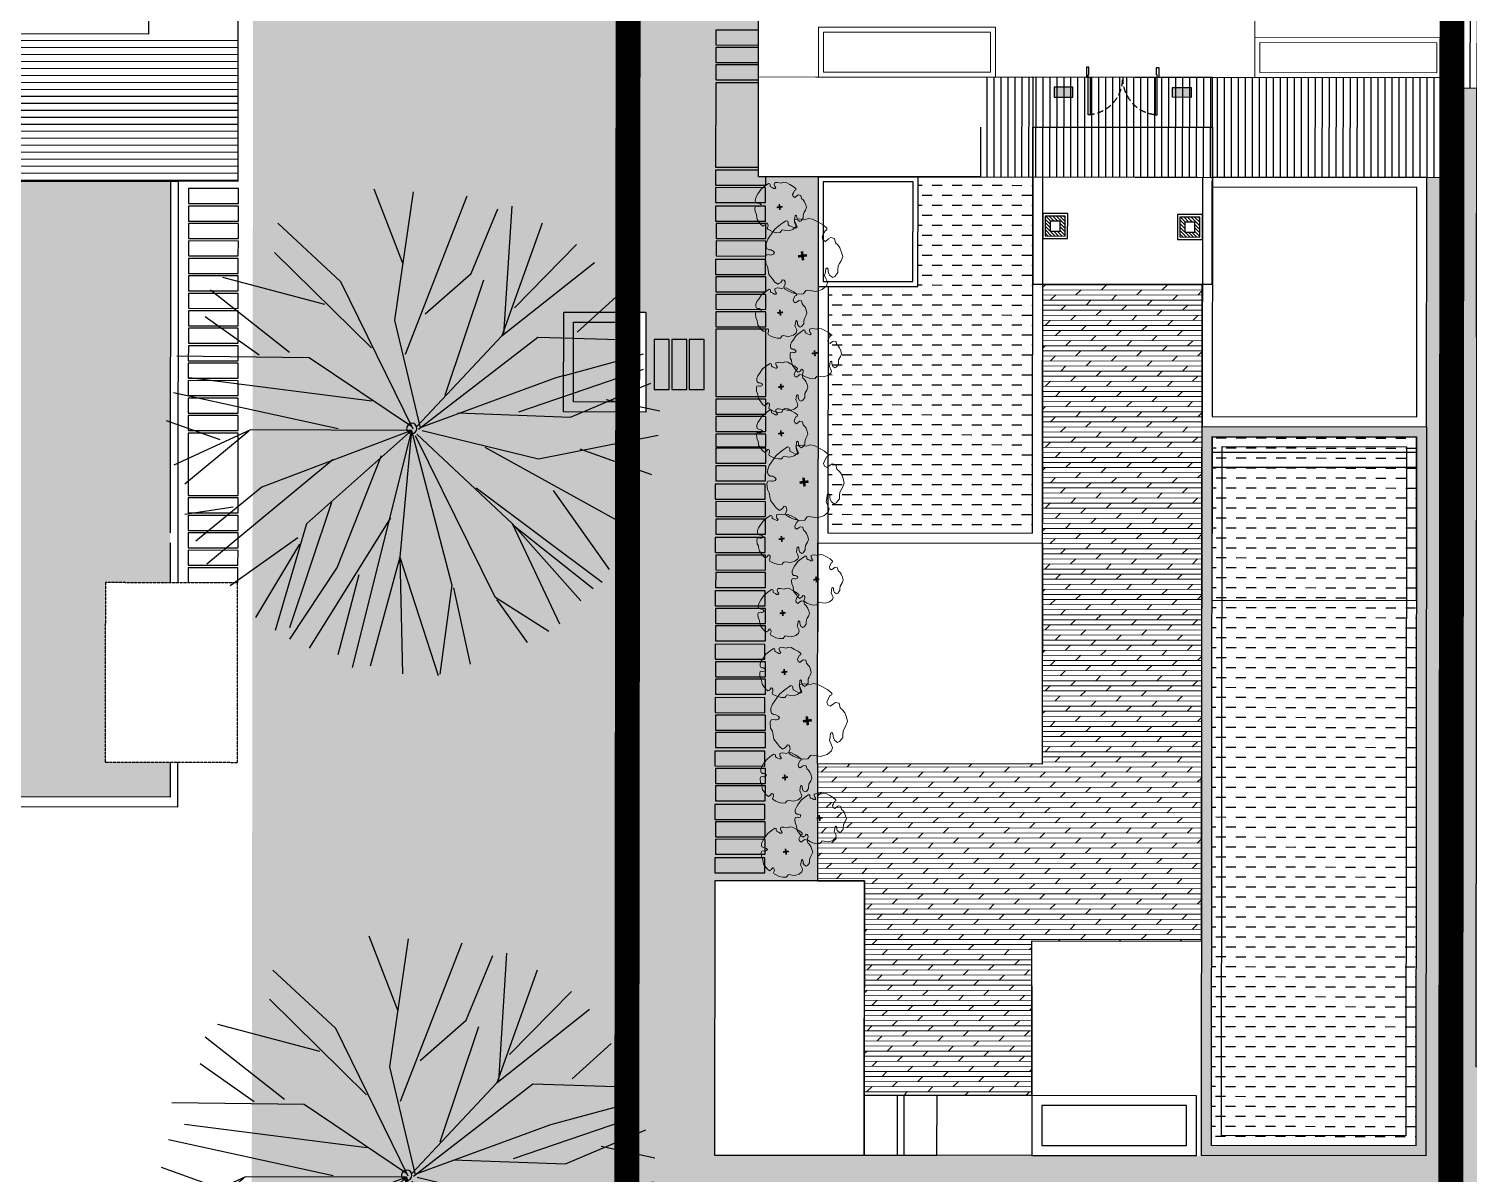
# Model space of a CAD drawing. Header units: millimetres. Extents: x -1030105 to 906887, y -616134 to 1220667.
# Drawn here: x -742200 to -713328, y -502291 to -479326 of the extents above; entities that cross this region are included whole.
import ezdxf

# ---------------------------------------------------------------- set-up
doc = ezdxf.new("R2010")
doc.units = ezdxf.units.MM
doc.header["$MEASUREMENT"] = 0
for name, pattern in [('240930  KHU B- TMB gời inno$0$HIDDEN', [9.525, 6.35, -3.175]), ('240930  KHU B- TMB gời inno$0$HIDDEN_FEATURES', [0.16, 0.12, -0.04]), ('240930  KHU B- TMB gời inno$0$XREF_LBC_ZONE B_BEACH VILLA 22 11 11$0$HIDDEN', [9.525, 6.35, -3.175]), ('DASHED', [0.75, 0.5, -0.25]), ('HIDDEN', [9.525, 6.35, -3.175])]:
    doc.linetypes.add(name, pattern=pattern)
doc.layers.add('+ toa do mong', color=7, linetype='Continuous', true_color=0xfa1a05)
for name, color, linetype, lineweight in [('240930  KHU B- TMB gời inno$0$1. I-FURN', 252, 'Continuous', 18), ('240930  KHU B- TMB gời inno$0$A-WALL', 1, 'Continuous', 30), ('GFA', 6, 'Continuous', 0), ('QH_HTKT_GT_Chigioixaydung', 7, 'DASHED', 20), ('QH_KTCQ_Caycanhquan', 97, 'Continuous', 18)]:
    doc.layers.add(name, color=color, linetype=linetype, lineweight=lineweight)
for name, color, linetype in [('240930  KHU B- TMB gời inno$0$DA-DOOR', 21, 'Continuous'), ('240930  KHU B- TMB gời inno$0$DA-WALL-FULL', 2, 'Continuous'), ('240930  KHU B- TMB gời inno$0$DA-WALL-LOW', 1, 'Continuous'), ('240930  KHU B- TMB gời inno$0$DA-WALL-PATT', 8, 'Continuous'), ('240930  KHU B- TMB gời inno$0$TMB-KHU B-XREF$0$Xref-LBC-Plot$0$DA-SITE-CNTR1', 8, 'Continuous'), ('240930  KHU B- TMB gời inno$0$XREF_LBC_ZONE B_BEACH VILLA 22 11 11$0$DA-DOOR-WIN', 21, 'Continuous'), ('240930  KHU B- TMB gời inno$0$XREF_LBC_ZONE B_BEACH VILLA 22 11 11$0$DA-FLOR-OTLN', 9, 'Continuous'), ('240930  KHU B- TMB gời inno$0$XREF_LBC_ZONE B_BEACH VILLA 22 11 11$0$DA-FLOR-OVHD', 4, '240930  KHU B- TMB gời inno$0$XREF_LBC_ZONE B_BEACH VILLA 22 11 11$0$HIDDEN'), ('240930  KHU B- TMB gời inno$0$XREF_LBC_ZONE B_BEACH VILLA 22 11 11$0$DA-FLOR-PATT', 251, 'Continuous'), ('240930  KHU B- TMB gời inno$0$XREF_LBC_ZONE B_BEACH VILLA 22 11 11$0$DA-WALL-FULL', 2, 'Continuous'), ('240930  KHU B- TMB gời inno$0$XREF_LBC_ZONE B_BEACH VILLA 22 11 11$0$DA-WALL-LOW', 1, 'Continuous'), ('240930  KHU B- TMB gời inno$0$XREF_LBC_ZONE B_BEACH VILLA 22 11 11$0$DA-WALL-PATT', 8, 'Continuous'), ('DA-LANS-TREE', 7, 'Continuous'), ('KTCQ CẢNH QUAN', 192, 'Continuous'), ('N-cay lon', 192, 'Continuous'), ('ranh dat', 7, 'Continuous'), ('TMB-KHU B-XREF$0$Xref-LBC-Plot$0$DA-SITE-CNTR1', 8, 'Continuous'), ('XREF_LBC_ZONE B_BEACH VILLA 22 11 11$0$DA-FLOR-PATT', 251, 'Continuous')]:
    doc.layers.add(name, color=color, linetype=linetype)
doc.layers.add('TMB-KHU B-XREF$0$GRASS', color=95, linetype='Continuous', lineweight=0, transparency=0.6)

# ---------------------------------------------------------------- blocks, each defined once
blk = doc.blocks.new('*U1347')
at = {"ltscale": 0.2}
blk.add_wipeout([(3600, 2650), (3600, 0), (0, 0), (0, 2650)], dxfattribs=at)
at = {"linetype": '240930  KHU B- TMB gời inno$0$HIDDEN_FEATURES', "ltscale": 20}
blk.add_lwpolyline([(0, 2650), (0, 0), (3600, 0), (3600, 2650)], close=True, dxfattribs=at)
blk = doc.blocks.new('240930  KHU B- TMB gời inno$0$sdwsedwe')
at = {"layer": '240930  KHU B- TMB gời inno$0$XREF_LBC_ZONE B_BEACH VILLA 22 11 11$0$DA-FLOR-PATT'}
h = blk.add_hatch(dxfattribs=at)
h.set_pattern_fill('_USER', color=256, scale=140, angle=90, pattern_type=0)
h.set_pattern_definition([(90, (530460.94, 112151.69), (-140, 9e-15), [])])
h.paths.add_polyline_path([(22303, -202727), (25253, -202727), (25253, -196527), (22303, -196527)])
at = {"layer": 'GFA', "true_color": 0xb75434}
h = blk.add_hatch(dxfattribs=at)
h.set_pattern_fill('AR-RSHKE', color=15, scale=60, angle=270)
h.paths.add_polyline_path([(48440, -201040), (48440, -198608), (37773, -198608), (37773, -185140), (17540, -185140), (17540, -191145), (35135, -191145), (35135, -201040)])
at = {"layer": 'XREF_LBC_ZONE B_BEACH VILLA 22 11 11$0$DA-FLOR-PATT'}
h = blk.add_hatch(dxfattribs=at)
h.set_pattern_fill('DASH', color=153, scale=800, angle=90)
h.paths.add_polyline_path([(12053, -194677), (15053, -194677), (15053, -184927), (9953, -184927), (9953, -201377), (22303, -201377), (22303, -197677), (12053, -197677)])
at = {"layer": '+ toa do mong', "linetype": 'HIDDEN', "ltscale": 100, "const_width": 100, "elevation": 0}
blk.add_lwpolyline([(17340, -184940), (42745, -184940), (42745, -186015), (49515, -186015), (49515, -189440), (51115, -189440), (51115, -191900), (48265, -191900), (48265, -196335), (48640, -196335), (48640, -201240), (34935, -201240), (34935, -191345), (17340, -191345)], close=True, dxfattribs=at)
at = {"elevation": 0}
for points in [[(43695, -184128), (43695, -183990), (14850, -183990), (14850, -192295), (33390, -192295), (33390, -201070), (34935, -201070)], [(37773, -184940), (17340, -184940), (17340, -191345), (34935, -191345), (34935, -201240), (48640, -201240), (48640, -198608)], [(48440, -198608), (48440, -201040), (35135, -201040), (35135, -191145), (17540, -191145), (17540, -185140), (37773, -185140)]]:
    blk.add_lwpolyline(points, dxfattribs=at)
at = {"layer": '240930  KHU B- TMB gời inno$0$DA-WALL-LOW', "color": 7, "elevation": 0}
blk.add_lwpolyline([(25553, -196627), (25553, -196527), (22303, -196527), (22303, -202727), (25553, -202727), (25553, -200928)], dxfattribs=at)
blk.add_lwpolyline([(25253, -196627), (27353, -196627), (27353, -200928), (25253, -200928)], close=True, dxfattribs=at)
at = {"layer": '240930  KHU B- TMB gời inno$0$XREF_LBC_ZONE B_BEACH VILLA 22 11 11$0$DA-FLOR-PATT', "elevation": 0}
for points in [[(10653, -201527), (10653, -201527), (9753, -201527), (9753, -184727), (10753, -184727)], [(11727, -184727), (15253, -184727), (15253, -197527), (22303, -197527), (22303, -201527), (14253, -201527), (14253, -201527)], [(15053, -201377), (9953, -201377), (9953, -184927), (15053, -184927), (15053, -197677), (22303, -197677), (22303, -201377), (15253, -201377), (15253, -201377)]]:
    blk.add_lwpolyline(points, dxfattribs=at)
for points in [[(14553, -201735), (14253, -201735), (14253, -202735), (14553, -202735)], [(14903, -201735), (14603, -201735), (14603, -202735), (14903, -202735)], [(15253, -201735), (14953, -201735), (14953, -202735), (15253, -202735)], [(15603, -201735), (15303, -201735), (15303, -202735), (15603, -202735)], [(15953, -201735), (15653, -201735), (15653, -202735), (15953, -202735)], [(17255, -201735), (16003, -201735), (16003, -202735), (17255, -202735)], [(17605, -201735), (17305, -201735), (17305, -202735), (17605, -202735)], [(17955, -201735), (17655, -201735), (17655, -202735), (17955, -202735)], [(18305, -201735), (18005, -201735), (18005, -202735), (18305, -202735)], [(18655, -201735), (18355, -201735), (18355, -202735), (18655, -202735)], [(19005, -201735), (18705, -201735), (18705, -202735), (19005, -202735)], [(19355, -201735), (19055, -201735), (19055, -202735), (19355, -202735)], [(19705, -201735), (19405, -201735), (19405, -202735), (19705, -202735)], [(20055, -201735), (19755, -201735), (19755, -202735), (20055, -202735)], [(20405, -201735), (20105, -201735), (20105, -202735), (20405, -202735)], [(20755, -201735), (20455, -201735), (20455, -202735), (20755, -202735)], [(21105, -201735), (20805, -201735), (20805, -202735), (21105, -202735)], [(21455, -201735), (21155, -201735), (21155, -202735), (21455, -202735)], [(21805, -201735), (21505, -201735), (21505, -202735), (21805, -202735)], [(22155, -201735), (21855, -201735), (21855, -202735), (22155, -202735)]]:
    blk.add_lwpolyline(points, close=True, dxfattribs=at)
at = {"layer": '240930  KHU B- TMB gời inno$0$XREF_LBC_ZONE B_BEACH VILLA 22 11 11$0$DA-FLOR-PATT', "extrusion": (4.83519e-08, 1.10945e-15, -1), "xscale": -1, "zscale": -1}
blk.add_blockref('*U1347', (-10653, -202727, 0), dxfattribs=at)
blk = doc.blocks.new('240930  KHU B- TMB gời inno$0$MANSION ROOF PLAN')
blk.add_wipeout([(-1544, 17799), (-1544, 14799), (-4644, 14799), (-4644, 13670), (-6900, 13669), (-6900, 12099), (-2550, 12099), (-2550, 11199), (-4080, 11200), (-4080, 7399), (-2561, 7399), (-2561, 4335), (-3300, 4335), (-3300, 1799), (-6899, 1799), (-6900, 896), (-23053, 895), (-23053, 1799), (-30950, 1799), (-30950, 299), (-36000, 299), (-36000, 1499), (-44050, 1499), (-44050, 299), (-47650, 299), (-47650, 1500), (-48550, 1499), (-48550, 16399), (-50476, 16399), (-50476, 19999), (-46576, 19999), (-46576, 18299), (-43050, 18299), (-43050, 18199), (-31650, 18199), (-31650, 18900), (-22158, 18900), (-22158, 19499), (-12450, 19499), (-12450, 18900), (-6900, 18900), (-6900, 16670), (-4644, 16670), (-4644, 17799)]).translate(0, 0, 0).dxf.layer = '240930  KHU B- TMB gời inno$0$A-WALL'
at = {"color": 0}
blk.add_blockref('240930  KHU B- TMB gời inno$0$sdwsedwe', (-58303, 203027), dxfattribs=at)
blk = doc.blocks.new('240930  KHU B- TMB gời inno$0$D1600')
for points in [[(0, 1400), (0, 1360), (-750, 1360), (-750, 1400)], [(0, 14), (0, 54), (-750, 54), (-750, 14)]]:
    blk.add_lwpolyline(points, close=True)
at = {"color": 0, "linetype": 'ByBlock'}
for points in [[(200, 1432), (0, 1432), (0, 1400), (50, 1400), (50, 1385), (200, 1385), (200, 1400), (200, 1400)], [(200, -18), (0, -18), (0, 14), (50, 14), (50, 29), (200, 29), (200, 14), (200, 14)]]:
    blk.add_lwpolyline(points, close=True, dxfattribs=at)
at = {"color": 8, "linetype": '240930  KHU B- TMB gời inno$0$HIDDEN', "ltscale": 20}
for centre, start, end in [((-21, 1436), 182.8197, 271.6231), ((-21, -22), 88.3769, 177.1803)]:
    blk.add_arc(centre, 729, start, end, dxfattribs=at)
blk = doc.blocks.new('*U1355')
at = {"layer": '240930  KHU B- TMB gời inno$0$DA-WALL-PATT'}
h = blk.add_hatch(color=256, dxfattribs=at)
h.dxf.hatch_style = 1
h.paths.add_polyline_path([(0, 375), (200, 375), (200, 0), (0, 0)])
blk.add_lwpolyline([(0, 375), (200, 375), (200, 0), (0, 0)], close=True)
blk = doc.blocks.new('Xref Khu Spa-Wellness - TBM$0$TREE_T')
at = {"const_width": 100}
for points in [[(-124, 124), (124, -124)], [(124, 124), (-124, -124)]]:
    blk.add_lwpolyline(points, dxfattribs=at)
blk = doc.blocks.new('Xref Khu Spa-Wellness - TBM$0$TREE_5')
at = {"layer": 'QH_KTCQ_Caycanhquan', "color": 114, "true_color": 0x139b48}
blk.add_lwpolyline([(-936, 1164), (-781, 1299), (-578, 1386), (-423, 1425), (-249, 1454), (-181, 1415), (-143, 1289), (-85, 1222), (-17, 1193), (41, 1222), (31, 1347), (60, 1425), (80, 1473), (244, 1473), (370, 1434), (592, 1376), (776, 1212), (824, 1164), (960, 1106), (1114, 932), (1143, 845), (1076, 768), (1018, 748), (979, 710), (931, 642), (940, 565), (1018, 555), (1114, 565), (1192, 623), (1289, 632), (1366, 565), (1424, 487), (1472, 323), (1482, 169), (1501, -160), (1434, -440), (1356, -691), (1289, -720), (1240, -682), (1182, -614), (1124, -624), (1037, -643), (931, -662), (873, -701), (863, -769), (969, -798), (1056, -856), (1105, -923), (1066, -991), (989, -1068), (786, -1174), (718, -1290), (573, -1377), (341, -1416), (109, -1455), (-94, -1445), (-133, -1387), (-94, -1319), (-124, -1167), (-158, -1051), (-245, -987), (-362, -999), (-402, -1151), (-439, -1243), (-568, -1308), (-704, -1194), (-829, -1184), (-965, -1145), (-1129, -1049), (-1265, -942), (-1313, -778), (-1332, -653), (-1352, -546), (-1429, -421), (-1497, -334), (-1497, -131), (-1458, -54), (-1323, -44), (-1226, -92), (-1158, -160), (-1110, -208), (-1042, -218), (-1023, -170), (-1100, -44), (-1158, 82), (-1274, 140), (-1342, 178), (-1419, 227), (-1468, 352), (-1419, 565), (-1265, 787), (-1129, 864), (-965, 951), (-936, 999), (-936, 1086)], close=True, dxfattribs=at)
blk.add_blockref('Xref Khu Spa-Wellness - TBM$0$TREE_T', (0, 0), dxfattribs=at)
blk = doc.blocks.new('240930  KHU B- TMB gời inno$0$sdfdfedfre r')
at = {"layer": 'GFA', "true_color": 0x8c7854}
h = blk.add_hatch(dxfattribs=at)
h.set_pattern_fill('DOLMIT', color=35, scale=0.000463266, angle=270)
h.set_pattern_definition([(270, (19902.67073482, -1953.66270689), (0.000115816588506, 9e-20), []), (315, (19902.67073482, -1953.6627069), (0.00023163317662, 0.00023163317662), [0.0001637893902, -0.00032757878043])])
h.paths.add_polyline_path([(20059.281, -1650.579), (20059.281, -1640.957), (20054.781, -1640.957), (20054.781, -1638.613), (20055.723, -1638.613), (20055.723, -1634.313), (20059.081, -1634.313), (20059.081, -1637.413), (20062.481, -1637.413), (20062.481, -1650.579)])
at = {"layer": '240930  KHU B- TMB gời inno$0$XREF_LBC_ZONE B_BEACH VILLA 22 11 11$0$DA-FLOR-PATT'}
for points in [[(20007.557, -1655.6), (20007.857, -1655.6), (20007.857, -1654.6), (20007.557, -1654.6)], [(20007.907, -1655.6), (20008.207, -1655.6), (20008.207, -1654.6), (20007.907, -1654.6)], [(20008.257, -1655.6), (20008.557, -1655.6), (20008.557, -1654.6), (20008.257, -1654.6)]]:
    blk.add_lwpolyline(points, close=True, dxfattribs=at)
at = {"color": 252}
blk.add_wipeout([(19993.074, -1639.252), (20007.332, -1639.252), (20007.332, -1644.752), (20005.274, -1644.752), (20005.274, -1658.868), (20006.474, -1658.868), (20006.474, -1666.468), (20005.274, -1666.468), (20005.274, -1684.268), (20005.474, -1684.268), (20005.474, -1687.018), (20000.374, -1687.018), (20000.374, -1684.268), (20000.274, -1684.268), (20000.274, -1686.768), (20000.074, -1686.768), (20000.074, -1680.868), (19998.074, -1680.868), (19998.074, -1681.399), (19998.574, -1681.399), (19998.574, -1681.899), (19995.574, -1681.899), (19995.574, -1682.168), (19992.774, -1682.168), (19992.774, -1679.967), (19992.574, -1679.967), (19992.574, -1658.868), (19993.074, -1658.868)], dxfattribs=at).dxf.layer = '240930  KHU B- TMB gời inno$0$A-WALL'
blk.add_wipeout([(20008.725, -1654.147), (20008.725, -1656.147), (20010.374, -1656.147), (20010.374, -1654.147)]).dxf.layer = '240930  KHU B- TMB gời inno$0$XREF_LBC_ZONE B_BEACH VILLA 22 11 11$0$DA-FLOR-PATT'
at = {"layer": '240930  KHU B- TMB gời inno$0$XREF_LBC_ZONE B_BEACH VILLA 22 11 11$0$DA-FLOR-PATT'}
h = blk.add_hatch(dxfattribs=at)
h.set_pattern_fill('HONEY', color=256, scale=0.4)
h.set_pattern_definition([(360, (20463.034033, -1833.89217), (0.075, 0.0433012702), [0.05, -0.1]), (120, (20463.034033, -1833.89217), (-0.075, 0.0433012702), [0.05, -0.1]), (60, (20463.034033, -1833.89217), (4e-17, 0.0866025404), [-0.1, 0.05])])
h.paths.add_polyline_path([(19997.574, -1639.252), (19997.574, -1653.868), (19993.074, -1653.868), (19993.074, -1639.252)])
h.paths.add_polyline_path([(19997.374, -1639.452), (19997.374, -1653.668), (19993.274, -1653.668), (19993.274, -1639.452)], flags=16)
h = blk.add_hatch(dxfattribs=at)
h.set_pattern_fill('DASH', color=153, scale=1.6)
h.set_pattern_definition([(360, (20057.08209, -1911.90568), (0.2, 0.2), [0.2, -0.2])])
h.paths.add_polyline_path([(19997.374, -1639.452), (19997.374, -1653.668), (19993.274, -1653.668), (19993.274, -1639.452)])
h = blk.add_hatch(dxfattribs=at)
h.set_pattern_fill('DASH', color=153, scale=1.6)
h.set_pattern_definition([(360, (20057.18209, -2067.36608), (0.2, 0.2), [0.2, -0.2])])
h.paths.add_polyline_path([(20003.274, -1658.868), (20003.274, -1656.668), (20005.074, -1656.668), (20005.074, -1651.727), (20000.974, -1651.727), (20000.974, -1657.368), (20000.974, -1657.368), (20000.974, -1658.868)])
h = blk.add_hatch(dxfattribs=at)
h.set_pattern_fill('_USER', color=256, scale=0.14, angle=-90, pattern_type=0)
h.set_pattern_definition([(270, (20057.18209, -1919.27201), (0.14, -3e-17), [])])
h.paths.add_polyline_path([(20001.474, -1658.868), (20002.074, -1658.868), (20002.074, -1658.868), (20001.474, -1658.868)], flags=16)
h.paths.add_polyline_path([(20002.024, -1660.868), (20002.024, -1658.868), (19992.574, -1658.868), (19992.574, -1660.868), (20005.274, -1660.868), (20005.274, -1660.868)])
at = {"layer": '240930  KHU B- TMB gời inno$0$XREF_LBC_ZONE B_BEACH VILLA 22 11 11$0$DA-WALL-PATT'}
h = blk.add_hatch(dxfattribs=at)
h.set_pattern_fill('ANSI31', color=256, scale=0.4, angle=-90)
h.set_pattern_definition([(315, (20056.03534, -1918.930207), (0.035355339, 0.035355339), [])])
h.paths.add_polyline_path([(19997.724, -1657.768), (19997.924, -1657.768), (19997.924, -1657.968), (19997.724, -1657.968)])
h.paths.add_polyline_path([(19997.624, -1658.068), (19998.024, -1658.068), (19998.024, -1657.668), (19997.624, -1657.668)])
h = blk.add_hatch(dxfattribs=at)
h.set_pattern_fill('ANSI31', color=256, scale=0.4, angle=-90)
h.set_pattern_definition([(315, (20058.73534, -1918.946964), (0.035355339, 0.035355339), [])])
h.paths.add_polyline_path([(20000.424, -1657.785), (20000.624, -1657.785), (20000.624, -1657.985), (20000.424, -1657.985)])
h.paths.add_polyline_path([(20000.324, -1658.085), (20000.724, -1658.085), (20000.724, -1657.685), (20000.324, -1657.685)])
at = {"layer": 'GFA', "true_color": 0x8c7854}
h = blk.add_hatch(dxfattribs=at)
h.set_pattern_fill('DOLMIT', color=35, scale=0.407086, angle=180)
h.set_pattern_definition([(180, (-258403.98927, -65107.98811), (3e-17, -0.101771578472), []), (225, (-258403.98927, -65107.9881), (0.2035431566, -0.2035431566), [0.14392674654, -0.2878534931])])
h.paths.add_polyline_path([(20000.774, -1656.718), (20000.774, -1647.095), (20005.274, -1647.095), (20005.274, -1644.752), (20004.332, -1644.752), (20004.332, -1640.452), (20000.974, -1640.452), (20000.974, -1643.552), (19997.574, -1643.552), (19997.574, -1656.718)])
at = {"layer": '240930  KHU B- TMB gời inno$0$1. I-FURN'}
for points in [[(20002.024, -1659.868), (20002.024, -1658.868), (20006.474, -1658.868), (20006.474, -1660.868), (20002.722, -1660.868)], [(20005.274, -1666.468), (20006.474, -1666.468), (20006.474, -1658.868)]]:
    blk.add_lwpolyline(points, dxfattribs=at)
for points in [[(19992.775, -1660.868), (19992.775, -1668.468), (19992.574, -1668.468), (19992.574, -1660.868)], [(19996.524, -1660.868), (19996.524, -1661.668), (19992.775, -1661.668), (19992.775, -1660.868)], [(19996.424, -1660.968), (19996.424, -1661.568), (19992.875, -1661.568), (19992.875, -1660.968)], [(20005.274, -1660.868), (20005.274, -1661.868), (20001.722, -1661.868), (20001.722, -1660.868)], [(20005.174, -1660.968), (20005.174, -1661.768), (20001.822, -1661.768), (20001.822, -1660.968)]]:
    blk.add_lwpolyline(points, close=True, dxfattribs=at)
at = {"layer": '240930  KHU B- TMB gời inno$0$1. I-FURN', "elevation": 0}
blk.add_lwpolyline([(19992.775, -1665.268), (19992.775, -1661.668), (19996.524, -1661.668), (19996.524, -1665.268)], close=True, dxfattribs=at)
at = {"layer": '240930  KHU B- TMB gời inno$0$DA-WALL-LOW', "color": 252}
blk.add_lwpolyline([(20000.974, -1656.718), (20000.974, -1659.868), (19997.374, -1659.868), (19997.374, -1656.718)], close=True, dxfattribs=at)
for points in [[(20002.024, -1659.868), (20002.024, -1658.868), (20006.474, -1658.868), (20006.474, -1666.468), (20005.274, -1666.468), (20005.274, -1684.268), (20000.174, -1684.268), (20000.174, -1681.768), (20000.074, -1681.768), (20000.074, -1679.967)], [(19992.574, -1667.468), (19992.574, -1660.868), (19995.524, -1660.867)]]:
    blk.add_lwpolyline(points, dxfattribs=at)
at = {"layer": '240930  KHU B- TMB gời inno$0$XREF_LBC_ZONE B_BEACH VILLA 22 11 11$0$DA-DOOR-WIN'}
blk.add_line((20005.324, -1660.868), (20001.124, -1660.868), dxfattribs=at)
at = {"layer": '240930  KHU B- TMB gời inno$0$XREF_LBC_ZONE B_BEACH VILLA 22 11 11$0$DA-FLOR-OTLN'}
for p, q in [((20005.274, -1656.668), (20005.274, -1649.752)), ((20005.274, -1651.527), (20000.774, -1651.527)), ((20000.774, -1651.527), (20000.774, -1658.868)), ((20005.074, -1651.727), (20000.974, -1651.727)), ((20000.974, -1651.727), (20000.974, -1658.868)), ((20005.074, -1656.668), (20005.074, -1651.727))]:
    blk.add_line(p, q, dxfattribs=at)
blk.add_lwpolyline([(20005.274, -1658.868), (19992.574, -1658.868), (19992.574, -1660.868), (20005.274, -1660.868)], dxfattribs=at)
at = {"layer": '240930  KHU B- TMB gời inno$0$XREF_LBC_ZONE B_BEACH VILLA 22 11 11$0$DA-FLOR-OVHD', "ltscale": 30}
blk.add_lwpolyline([(19997.374, -1656.718), (19997.374, -1660.868), (20000.974, -1660.868), (20000.974, -1656.718)], close=True, dxfattribs=at)
at = {"layer": '240930  KHU B- TMB gời inno$0$XREF_LBC_ZONE B_BEACH VILLA 22 11 11$0$DA-FLOR-PATT'}
for p, q in [((20000.974, -1639.252), (20002.874, -1639.252)), ((20002.874, -1639.252), (20002.874, -1640.452)), ((19997.674, -1640.452), (20000.974, -1640.452)), ((20000.974, -1640.452), (20003.674, -1640.452)), ((20003.074, -1658.868), (19997.674, -1658.868))]:
    blk.add_line(p, q, dxfattribs=at)
for points in [[(20000.974, -1640.452), (20000.974, -1639.252), (19997.674, -1639.252), (19997.674, -1640.452)], [(20002.874, -1639.252), (20002.874, -1640.452), (20003.674, -1640.452), (20003.674, -1639.252)], [(20003.532, -1639.252), (20003.532, -1640.452), (20004.332, -1640.452), (20004.332, -1639.252)], [(19997.374, -1639.452), (19997.374, -1653.668), (19993.274, -1653.668), (19993.274, -1639.452)], [(20000.774, -1640.252), (20000.774, -1639.452), (19997.874, -1639.452), (19997.874, -1640.252)], [(20007.332, -1645.212), (20007.332, -1644.912), (20006.332, -1644.912), (20006.332, -1645.212)], [(20007.332, -1645.212), (20007.332, -1644.912), (20006.332, -1644.912), (20006.332, -1645.212)], [(20007.322, -1645.582), (20007.322, -1645.282), (20006.322, -1645.282), (20006.322, -1645.582)], [(20007.322, -1645.932), (20007.322, -1645.632), (20006.322, -1645.632), (20006.322, -1645.932)], [(20007.332, -1646.282), (20007.332, -1645.982), (20006.332, -1645.982), (20006.332, -1646.282)], [(20007.322, -1646.652), (20007.322, -1646.352), (20006.322, -1646.352), (20006.322, -1646.652)], [(20007.322, -1647.002), (20007.322, -1646.702), (20006.322, -1646.702), (20006.322, -1647.002)], [(20000.774, -1651.527), (20000.774, -1647.095), (20005.274, -1647.095), (20005.274, -1651.527)], [(20007.332, -1647.352), (20007.332, -1647.052), (20006.332, -1647.052), (20006.332, -1647.352)], [(20007.322, -1647.722), (20007.322, -1647.422), (20006.322, -1647.422), (20006.322, -1647.722)], [(20007.322, -1648.072), (20007.322, -1647.772), (20006.322, -1647.772), (20006.322, -1648.072)], [(20007.332, -1648.422), (20007.332, -1648.122), (20006.332, -1648.122), (20006.332, -1648.422)], [(20007.322, -1648.792), (20007.322, -1648.492), (20006.322, -1648.492), (20006.322, -1648.792)], [(20007.322, -1649.142), (20007.322, -1648.842), (20006.322, -1648.842), (20006.322, -1649.142)], [(20007.332, -1649.492), (20007.332, -1649.192), (20006.332, -1649.192), (20006.332, -1649.492)], [(20007.322, -1649.862), (20007.322, -1649.562), (20006.322, -1649.562), (20006.322, -1649.862)], [(20007.322, -1650.212), (20007.322, -1649.912), (20006.322, -1649.912), (20006.322, -1650.212)], [(20007.332, -1650.562), (20007.332, -1650.262), (20006.332, -1650.262), (20006.332, -1650.562)], [(19997.374, -1650.385), (19993.274, -1650.385), (19993.274, -1653.052), (19997.374, -1653.052)], [(20007.322, -1650.932), (20007.322, -1650.632), (20006.322, -1650.632), (20006.322, -1650.932)], [(20007.322, -1651.282), (20007.322, -1650.982), (20006.322, -1650.982), (20006.322, -1651.282)], [(20007.332, -1651.632), (20007.332, -1651.332), (20006.332, -1651.332), (20006.332, -1651.632)], [(20007.322, -1652.002), (20007.322, -1651.702), (20006.322, -1651.702), (20006.322, -1652.002)], [(20007.322, -1652.352), (20007.322, -1652.052), (20006.322, -1652.052), (20006.322, -1652.352)], [(20007.332, -1652.702), (20007.332, -1652.402), (20006.332, -1652.402), (20006.332, -1652.702)], [(20007.322, -1653.072), (20007.322, -1652.772), (20006.322, -1652.772), (20006.322, -1653.072)], [(20007.322, -1653.422), (20007.322, -1653.122), (20006.322, -1653.122), (20006.322, -1653.422)], [(19997.374, -1653.352), (19993.274, -1653.352), (19993.274, -1653.652), (19997.374, -1653.652)], [(20007.322, -1653.708), (20007.322, -1653.454), (20006.322, -1653.454), (20006.322, -1653.708)], [(20007.322, -1654.058), (20007.322, -1653.758), (20006.322, -1653.758), (20006.322, -1654.058)], [(20007.322, -1654.408), (20007.322, -1654.108), (20006.322, -1654.108), (20006.322, -1654.408)], [(20010.374, -1656.147), (20008.725, -1656.147), (20008.725, -1654.147), (20010.374, -1654.147)], [(20010.374, -1654.147), (20010.374, -1656.147), (20008.725, -1656.147), (20008.725, -1654.147)], [(20010.174, -1655.947), (20008.925, -1655.947), (20008.925, -1654.347), (20010.174, -1654.347)], [(20010.174, -1654.347), (20010.174, -1655.947), (20008.925, -1655.947), (20008.925, -1654.347)], [(20007.322, -1655.808), (20007.322, -1654.458), (20006.322, -1654.458), (20006.322, -1655.808)], [(20007.322, -1656.158), (20007.322, -1655.858), (20006.322, -1655.858), (20006.322, -1656.158)], [(20007.322, -1656.508), (20007.322, -1656.208), (20006.322, -1656.208), (20006.322, -1656.508)], [(20003.274, -1656.668), (20003.274, -1658.868), (20005.274, -1658.868), (20005.274, -1656.668)], [(20007.322, -1656.858), (20007.322, -1656.558), (20006.322, -1656.558), (20006.322, -1656.858)], [(20003.374, -1656.768), (20003.374, -1658.768), (20005.174, -1658.768), (20005.174, -1656.768)], [(20007.332, -1657.208), (20007.332, -1656.908), (20006.332, -1656.908), (20006.332, -1657.208)], [(20007.322, -1657.578), (20007.322, -1657.278), (20006.322, -1657.278), (20006.322, -1657.578)], [(20007.322, -1657.928), (20007.322, -1657.628), (20006.322, -1657.628), (20006.322, -1657.928)], [(20007.332, -1658.278), (20007.332, -1657.978), (20006.332, -1657.978), (20006.332, -1658.278)], [(20007.332, -1658.648), (20007.332, -1658.348), (20006.332, -1658.348), (20006.332, -1658.648)]]:
    blk.add_lwpolyline(points, close=True, dxfattribs=at)
for points in [[(20000.974, -1642.652), (20000.974, -1640.452)], [(20006.474, -1658.998), (20007.332, -1658.998), (20007.332, -1658.698), (20006.322, -1658.698), (20006.322, -1658.868)], [(20006.474, -1660.748), (20007.332, -1660.748), (20007.332, -1659.058), (20006.474, -1659.058)], [(20006.474, -1661.108), (20007.332, -1661.108), (20007.332, -1660.808), (20006.474, -1660.808)], [(20006.474, -1661.458), (20007.332, -1661.458), (20007.332, -1661.158), (20006.474, -1661.158)], [(20006.474, -1661.808), (20007.332, -1661.808), (20007.332, -1661.508), (20006.474, -1661.508)]]:
    blk.add_lwpolyline(points, dxfattribs=at)
at = {"layer": '240930  KHU B- TMB gời inno$0$XREF_LBC_ZONE B_BEACH VILLA 22 11 11$0$DA-WALL-FULL'}
for points in [[(19997.624, -1658.068), (19998.024, -1658.068), (19998.024, -1657.668), (19997.624, -1657.668)], [(19997.724, -1657.768), (19997.724, -1657.968), (19997.924, -1657.968), (19997.924, -1657.768)], [(20000.324, -1658.085), (20000.724, -1658.085), (20000.724, -1657.685), (20000.324, -1657.685)], [(20000.424, -1657.785), (20000.424, -1657.985), (20000.624, -1657.985), (20000.624, -1657.785)]]:
    blk.add_lwpolyline(points, close=True, dxfattribs=at)
at = {"layer": '240930  KHU B- TMB gời inno$0$XREF_LBC_ZONE B_BEACH VILLA 22 11 11$0$DA-WALL-LOW', "color": 252}
blk.add_line((20000.974, -1642.652), (20000.974, -1643.552), dxfattribs=at)
for points in [[(19997.574, -1639.252), (19997.574, -1653.868), (19993.074, -1653.868), (19993.074, -1639.252)], [(20004.332, -1639.252), (20004.332, -1644.752), (20007.332, -1644.752), (20007.332, -1639.252)], [(20005.274, -1647.095), (20005.274, -1644.752), (20004.332, -1644.752), (20004.332, -1640.452), (20000.974, -1640.452), (20000.974, -1643.552), (19997.574, -1643.552), (19997.574, -1656.718), (20000.774, -1656.718), (20000.774, -1647.095)], [(19997.574, -1657.618), (19997.574, -1658.118), (19998.074, -1658.118), (19998.074, -1657.618)], [(20000.274, -1657.635), (20000.274, -1658.135), (20000.774, -1658.135), (20000.774, -1657.635)]]:
    blk.add_lwpolyline(points, close=True, dxfattribs=at)
at = {"layer": '240930  KHU B- TMB gời inno$0$XREF_LBC_ZONE B_BEACH VILLA 22 11 11$0$DA-WALL-PATT'}
for points in [[(19997.174, -1639.652), (19997.174, -1653.468), (19993.474, -1653.468), (19993.474, -1639.652)], [(19997.374, -1653.052), (19993.274, -1653.052), (19993.274, -1653.352), (19997.374, -1653.352)], [(19993.274, -1654.068), (19993.274, -1658.668), (19997.374, -1658.668), (19997.374, -1654.068)]]:
    blk.add_lwpolyline(points, close=True, dxfattribs=at)
blk.add_lwpolyline([(19997.574, -1658.868), (19997.574, -1653.868), (19993.074, -1653.868), (19993.074, -1658.868), (19997.374, -1658.868)], dxfattribs=at)
at = {"layer": '240930  KHU B- TMB gời inno$0$DA-DOOR', "xscale": 0.001, "yscale": 0.001, "zscale": 0.001, "rotation": 270}
blk.add_blockref('240930  KHU B- TMB gời inno$0$D1600', (19998.467, -1660.868), dxfattribs=at)
at = {"layer": '240930  KHU B- TMB gời inno$0$DA-WALL-FULL', "yscale": 0.001, "zscale": 0.001}
for p, xscale, rotation in [((19998.174, -1660.668), 0.001, 90.00000000048341), ((20000.174, -1660.668), -0.001, 269.9999999995165)]:
    blk.add_blockref('*U1355', p, dxfattribs=dict(at, xscale=xscale, rotation=rotation))
at = {"layer": 'QH_KTCQ_Caycanhquan', "color": 116, "rotation": 322.2616449089547}
for p, xscale, yscale, zscale in [((20005.909, -1645.335, -0.003), 0.0003411715899072842, 0.0003411715899072842, 0.0003411715899072842), ((20005.235, -1646.009, -0.003), 0.0003411715899072842, 0.0003411715899072842, 0.0003411715899072842), ((20005.929, -1646.823, -0.003), 0.0003411715899072842, 0.0003411715899072842, 0.0003411715899072842), ((20005.482, -1647.961, -0.003), 0.0005117573848609263, 0.0005117573848609263, 0.0005117573848609263), ((20005.942, -1648.938, -0.003), 0.0003411715899072842, 0.0003411715899072842, 0.0003411715899072842), ((20005.98, -1650.12, -0.003), 0.0003411715899072842, 0.0003411715899072842, 0.0003411715899072842), ((20005.305, -1650.794, -0.003), 0.0003411715899072842, 0.0003411715899072842, 0.0003411715899072842), ((20006, -1651.607, -0.003), 0.0003411715899072842, 0.0003411715899072842, 0.0003411715899072842), ((20005.553, -1652.746, -0.003), 0.0005117573848609263, 0.0005117573848609263, 0.0005117573848609263), ((20006.013, -1653.722, -0.003), 0.0003411715899072842, 0.0003411715899072842, 0.0003411715899072842), ((20006.015, -1654.656, -0.003), 0.0003411715899072842, 0.0003411715899072842, 0.0003411715899072842), ((20005.341, -1655.33, -0.003), 0.0003411715899072842, 0.0003411715899072842, 0.0003411715899072842), ((20006.035, -1656.143, -0.003), 0.0003411715899072842, 0.0003411715899072842, 0.0003411715899072842), ((20005.589, -1657.282, -0.003), 0.0005117573848609263, 0.0005117573848609263, 0.0005117573848609263), ((20006.049, -1658.259, -0.003), 0.0003411715899072842, 0.0003411715899072842, 0.0003411715899072842)]:
    blk.add_blockref('Xref Khu Spa-Wellness - TBM$0$TREE_5', p, dxfattribs=dict(at, xscale=xscale, yscale=yscale, zscale=zscale))
blk = doc.blocks.new('240930  KHU B- TMB gời inno$0$A$C55f665a7')
at = {"color": 0, "xscale": 0.001000000000000005, "yscale": 0.001000000000000005, "zscale": 0.001000000000000005, "rotation": 90}
blk.add_blockref('240930  KHU B- TMB gời inno$0$MANSION ROOF PLAN', (279.781, -82.189), dxfattribs=at)
at = {"rotation": 179.9999999999999}
blk.add_blockref('240930  KHU B- TMB gời inno$0$sdfdfedfre r', (20362.388, -1776.954, -0.198), dxfattribs=at)
at = {"color": 0, "rotation": 179.9999999999999}
blk.add_blockref('240930  KHU B- TMB gời inno$0$sdfdfedfre r', (20296.386, -1776.954), dxfattribs=at)
at = {"xscale": -0.9999999999999991, "rotation": 179.9999999999999}
blk.add_blockref('240930  KHU B- TMB gời inno$0$sdfdfedfre r', (-19688.763, -1775.163), dxfattribs=at)
blk = doc.blocks.new('11')
at = {"layer": 'N-cay lon', "color": 66, "linetype": 'Continuous', "true_color": 0x50710f, "extrusion": (0, 0, -1)}
for p, q in [((-4.134, 8.75), (-3.54, 14.777)), ((-0.612, 5.458), (-2.685, 15.085)), ((-0.83, 8.817), (-2.005, 15.018)), ((-0.849, 8.622), (-0.898, 15.105)), ((-0.849, 8.622), (1.045, 15.306)), ((2.994, 11.385), (1.862, 15.226)), ((3.013, 11.579), (3.339, 14.884)), ((-2.689, 3.896), (-6.259, 13.67)), ((4.571, 9.266), (6.917, 13.55)), ((4.552, 9.072), (8.764, 12.779)), ((5.859, 5.606), (8.9, 12.766)), ((-7.106, 7.865), (-9.443, 12.021)), ((5.859, 5.606), (10.534, 11.231)), ((-4.753, 6.651), (-11.384, 10.446)), ((-10.388, 6.618), (-12.452, 9.373)), ((5.859, 5.606), (11.742, 9.541)), ((0.096, 0.089), (12.636, 8.864)), ((-7.977, 5.988), (-13.168, 7.677)), ((8.523, 4.755), (12.794, 7.671)), ((-5.739, 3.608), (-13.4, 6.718)), ((-8.907, 3.527), (-14.021, 5.994)), ((4.677, 3.367), (13.884, 6.189)), ((-9.719, 0.859), (-14, 4.814)), ((9.224, 3.508), (14.449, 4.956)), ((6.839, 0.209), (13.984, 4.413)), ((8.898, 0.203), (14.762, 3.944)), ((-11.781, 2.24), (-15.084, 2.173)), ((10.063, 0.873), (15.172, 2.529)), ((9.889, 0.498), (15.059, -0.012)), ((-8.084, -0.676), (-15.469, -0.341)), ((-8.084, -0.676), (-14.628, -4.35)), ((-8.22, -0.662), (-13.867, -6.388)), ((-9.813, -1.487), (-15.35, -1.923)), ((4.995, -1.768), (15.275, -1.996)), ((0.761, -2.921), (8.429, -11.529)), ((3.501, -2.995), (9.809, -11.468)), ((9.506, -3.39), (14.85, -3.524)), ((11.683, -3.605), (14.27, -5.234)), ((-2.755, -3.753), (-12.173, -8.714)), ((-9.186, -4.886), (-13.089, -6.857)), ((-5.338, -4.872), (-9.186, -4.886)), ((-3.646, -5.824), (-9.799, -11.107)), ((-1.412, -5.455), (-0.739, -13.963)), ((7.684, -6.548), (12.758, -8.029)), ((7.82, -6.561), (13.028, -6.682)), ((-6.344, -8.11), (-8.048, -12.85)), ((1.953, -7.554), (8.14, -13.071)), ((9.531, -7.319), (11.284, -10.436)), ((2.673, -8.606), (3.848, -14.807)), ((-2.669, -9.847), (-2.098, -15.203)), ((-0.979, -9.424), (2.74, -14.894)), ((4.21, -9.739), (5.187, -13.761))]:
    blk.add_line(p, q, dxfattribs=at)
at = {"layer": 'N-cay lon', "color": 66, "linetype": 'Continuous', "true_color": 0x5d8311, "extrusion": (0, 0, -1)}
for p, q in [((0.134, 0.477), (2.994, 11.385)), ((-2.821, 1.161), (-7.977, 5.988))]:
    blk.add_line(p, q, dxfattribs=at)
at = {"layer": 'N-cay lon', "color": 63, "linetype": 'Continuous', "true_color": 0xb1e746, "extrusion": (0, 0, -1)}
for p, q in [((0.096, 0.089), (4.552, 9.072)), ((-0.002, 0.491), (-0.849, 8.622)), ((-0.41, 0.531), (-4.753, 6.651)), ((0.096, 0.089), (5.859, 5.606)), ((-0.565, 0.35), (-8.907, 3.527)), ((2.564, 0.042), (9.224, 3.508)), ((-0.293, 0.323), (-9.719, 0.859)), ((-0.313, 0.129), (-8.084, -0.676)), ((-0.429, 0.337), (-3.646, -5.824)), ((-0.04, 0.102), (-2.669, -9.847)), ((0.096, 0.089), (8.898, 0.203)), ((0.096, 0.089), (9.506, -3.39)), ((0.096, 0.089), (7.684, -6.548)), ((-2.955, -0.2), (-9.518, -4.068)), ((-0.06, -0.092), (1.953, -7.554))]:
    blk.add_line(p, q, dxfattribs=at)
blk.add_circle((0, 0), 0.321, dxfattribs=at)

msp = doc.modelspace()

# ---------------------------------------------------------------- hatches: boundary and pattern name
at = {"layer": 'TMB-KHU B-XREF$0$GRASS', "true_color": 0x3d6827}
h = msp.add_hatch(dxfattribs=at)
h.set_pattern_fill('CROSS', color=79, scale=2000, angle=-0.0605062)
h.set_pattern_definition([(359.939493816, (-1186721561.66, -431575606.1), (500.52773717, 499.47170523), [250, -750]), (89.939493816, (-1186721436.8, -431575731.24), (-499.47170523, 500.52773717), [250, -750])])
h.paths.add_polyline_path([(-532195.447, -504328.015), (-532160.438, -449322.924), (-565163.916, -449301.919), (-565166.564, -451809.425), (-598159.414, -451774.583), (-598156.774, -449274.584), (-631159.133, -449239.733), (-631161.773, -451739.731), (-664164.132, -451704.88), (-664161.492, -449204.881), (-697163.851, -449170.03), (-697166.491, -451670.028), (-730182.461, -451635.162), (-730237.884, -504117.412)])

# ---------------------------------------------------------------- next in the draw order: block references
at = {"extrusion": (2.64092e-09, -1.16997e-09, 1), "xscale": 1000, "yscale": 1000, "zscale": 1000, "rotation": 359.939493815354}
msp.add_blockref('240930  KHU B- TMB gời inno$0$A$C55f665a7', (-1017362.464, -363899.137, 200.73), dxfattribs=at)

# ---------------------------------------------------------------- next in the draw order: hatches: boundary and pattern name
at = {"layer": 'DA-LANS-TREE', "true_color": 0xc1a88b}
h = msp.add_hatch(dxfattribs=at)
h.set_pattern_fill('AR-B88', color=253, scale=100, angle=-0.0605062)
h.set_pattern_definition([(359.939493816, (-1186721561.66, -431575606.1), (0.84482555, 799.9995539), []), (89.939493816, (-1186721561.66, -431575606.1), (-399.15495141, 800.42196669), [800, -800])])
h.paths.add_polyline_path([(-730156.946, -451647.215), (-727156.948, -451650.523), (-715916.235, -451662.92), (-715910.118, -446116.406, -0.006653203), (-719421.339, -446148.423), (-723232.091, -446128.883, -0.413114723), (-735667.987, -433611.869), (-735662.842, -429868.441, 0.503336058), (-745974.06, -422198.58, 0.00282865), (-751125.985, -423785.138), (-753070.112, -424352.622, -0.143072675), (-754191.734, -424352.386), (-757683.111, -423331.67, 0.135217106), (-758745.296, -423315.074, -0.029775467), (-781014.365, -427682.149), (-780650.859, -430376.302), (-759150.872, -430400.012), (-737650.885, -430423.723), (-737732.116, -504081.698), (-730214.782, -504091.625)])

# ---------------------------------------------------------------- next in the draw order: linework, layer by layer
at = {"layer": '240930  KHU B- TMB gời inno$0$TMB-KHU B-XREF$0$Xref-LBC-Plot$0$DA-SITE-CNTR1'}
for points in [[(-713640.967, -451665.429), (-727156.948, -451650.523), (-730156.946, -451647.215), (-730214.824, -504129.462), (-725120.899, -504135.747), (-713698.847, -504149.712), (-713698.846, -504149.116)], [(-697140.977, -451683.625), (-713640.967, -451665.429), (-713698.846, -504149.116), (-713698.847, -504149.712), (-697198.859, -504169.885), (-697198.859, -504169.395)]]:
    msp.add_lwpolyline(points, close=True, dxfattribs=at)
at = {"layer": 'QH_HTKT_GT_Chigioixaydung', "ltscale": 6, "const_width": 500, "flags": 128}
msp.add_lwpolyline([(-598198.939, -504296.542), (-583745.232, -504314.091), (-581698.95, -504315.49), (-565196.892, -504326.764), (-548696.894, -504338.038), (-532195.469, -504349.312), (-532137.679, -449358.083), (-548636.242, -449339.888), (-565136.232, -449321.692), (-565138.997, -451829.198), (-581641.047, -451810.999), (-598141.037, -451792.803), (-598138.28, -449292.804), (-614638.27, -449274.608), (-631133.506, -449256.417), (-631136.263, -451756.415), (-631141.017, -451756.41), (-647641.007, -451738.214), (-664140.997, -451720.018), (-664138.24, -449220.019), (-680638.23, -449201.823), (-697138.22, -449183.627), (-697140.977, -451683.625), (-713640.967, -451665.429), (-727156.948, -451650.523), (-730156.946, -451647.215), (-730214.824, -504129.462), (-725120.899, -504135.747), (-713698.847, -504149.712), (-697198.859, -504169.885), (-680698.871, -504190.057), (-680060.347, -504190.838), (-664198.886, -504212.706), (-647698.901, -504235.455), (-641706.038, -504243.718), (-631198.915, -504256.475), (-614698.927, -504276.509)], close=True, dxfattribs=at)
at = {"layer": 'ranh dat'}
for points in [[(-713640.967, -451665.429), (-727156.948, -451650.523), (-730156.946, -451647.215), (-730214.824, -504129.462), (-725120.899, -504135.747), (-713698.847, -504149.712), (-713698.846, -504149.116)], [(-697140.977, -451683.625), (-713640.967, -451665.429), (-713698.846, -504149.116), (-713698.847, -504149.712), (-697198.859, -504169.885), (-697198.859, -504169.395)]]:
    msp.add_lwpolyline(points, close=True, dxfattribs=at)
at = {"layer": 'TMB-KHU B-XREF$0$Xref-LBC-Plot$0$DA-SITE-CNTR1', "extrusion": (2.65549e-09, 1.26306e-08, 1), "const_width": 500, "elevation": -0.163}
msp.add_lwpolyline([(-713698.823, -504136.309), (-713643.399, -451652.618)], dxfattribs=at)

# ---------------------------------------------------------------- next in the draw order: block references
at = {"layer": 'KTCQ CẢNH QUAN', "xscale": 320.0000000000008, "yscale": 320.0000000000008, "zscale": 320.0000000000008, "rotation": 220.9770610582798}
for p in [(-734523.798, -487337.271), (-734624.656, -502311.1)]:
    msp.add_blockref('11', p, dxfattribs=at)

doc.saveas('drawing.dxf')
